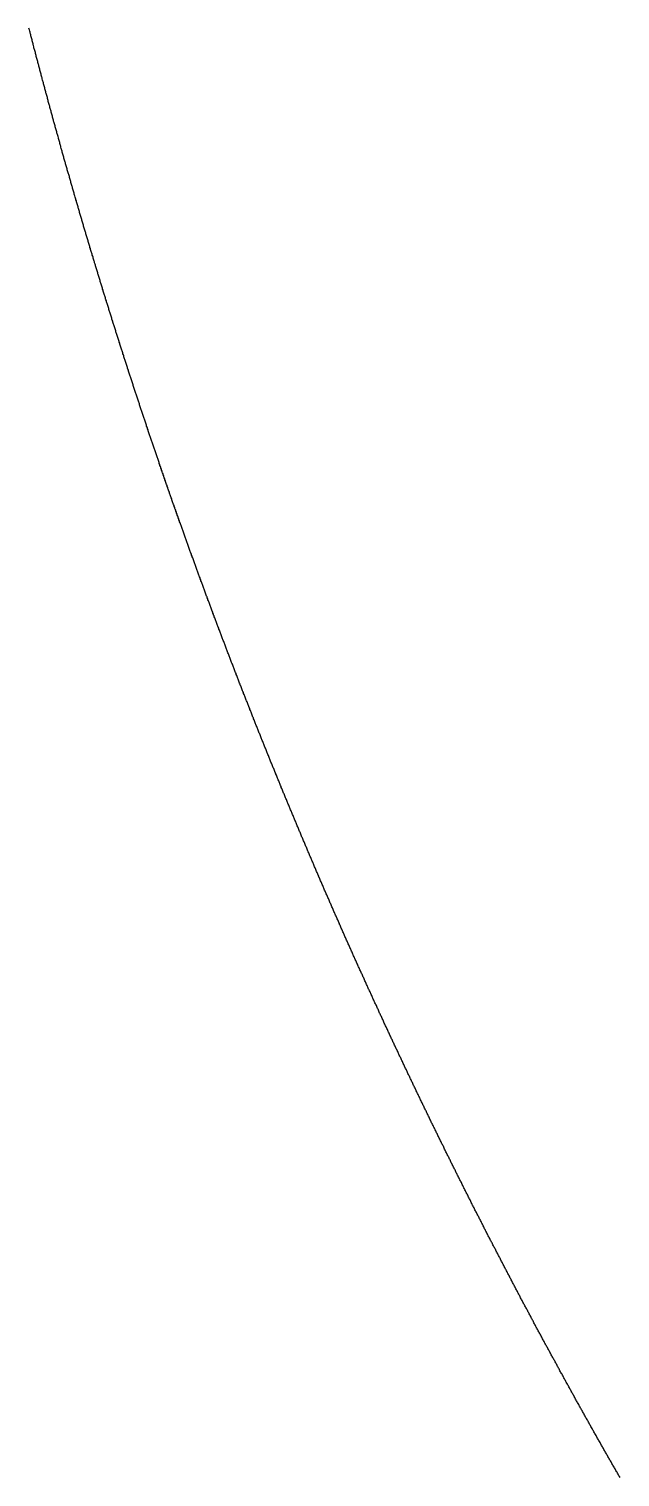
# Model space of a CAD drawing. Header units: metres. Extents: x -42.2 to 42, y -42.2 to 42.1.
# Drawn here: x -40.83 to -36.54, y -21.1 to -10.57 of the extents above; entities that cross this region are included whole.
import ezdxf

# ---------------------------------------------------------------- set-up
doc = ezdxf.new("R2010")
doc.units = ezdxf.units.M

msp = doc.modelspace()

# ---------------------------------------------------------------- linework, layer by layer
msp.add_lwpolyline([(-36.536, -21.101), (-36.54, -21.094), (-36.544, -21.088), (-36.547, -21.081), (-36.551, -21.075), (-36.555, -21.069), (-36.558, -21.062), (-36.562, -21.056), (-36.566, -21.05), (-36.569, -21.043), (-36.573, -21.037), (-36.577, -21.03), (-36.58, -21.024), (-36.584, -21.018), (-36.588, -21.011), (-36.591, -21.005), (-36.595, -20.998), (-36.599, -20.992), (-36.602, -20.986), (-36.606, -20.979), (-36.61, -20.973), (-36.613, -20.967), (-36.617, -20.96), (-36.621, -20.954), (-36.624, -20.947), (-36.628, -20.941), (-36.632, -20.935), (-36.635, -20.928), (-36.639, -20.922), (-36.642, -20.915), (-36.646, -20.909), (-36.65, -20.903), (-36.653, -20.896), (-36.657, -20.89), (-36.661, -20.883), (-36.664, -20.877), (-36.668, -20.871), (-36.672, -20.864), (-36.675, -20.858), (-36.679, -20.851), (-36.682, -20.845), (-36.686, -20.839), (-36.69, -20.832), (-36.693, -20.826), (-36.697, -20.819), (-36.701, -20.813), (-36.704, -20.807), (-36.708, -20.8), (-36.711, -20.794), (-36.715, -20.787), (-36.719, -20.781), (-36.722, -20.775), (-36.726, -20.768), (-36.729, -20.762), (-36.733, -20.755), (-36.737, -20.749), (-36.74, -20.743), (-36.744, -20.736), (-36.748, -20.73), (-36.751, -20.723), (-36.755, -20.717), (-36.758, -20.71), (-36.762, -20.704), (-36.766, -20.698), (-36.769, -20.691), (-36.773, -20.685), (-36.776, -20.678), (-36.78, -20.672), (-36.784, -20.666), (-36.787, -20.659), (-36.791, -20.653), (-36.794, -20.646), (-36.798, -20.64), (-36.802, -20.633), (-36.805, -20.627), (-36.809, -20.621), (-36.812, -20.614), (-36.816, -20.608), (-36.819, -20.601), (-36.823, -20.595), (-36.827, -20.588), (-36.83, -20.582), (-36.834, -20.576), (-36.837, -20.569), (-36.841, -20.563), (-36.845, -20.556), (-36.848, -20.55), (-36.852, -20.543), (-36.855, -20.537), (-36.859, -20.531), (-36.862, -20.524), (-36.866, -20.518), (-36.87, -20.511), (-36.873, -20.505), (-36.877, -20.498), (-36.88, -20.492), (-36.884, -20.486), (-36.887, -20.479), (-36.891, -20.473), (-36.895, -20.466), (-36.898, -20.46), (-36.902, -20.453), (-36.905, -20.447), (-36.909, -20.44), (-36.912, -20.434), (-36.916, -20.428), (-36.919, -20.421), (-36.923, -20.415), (-36.927, -20.408), (-36.93, -20.402), (-36.934, -20.395), (-36.937, -20.389), (-36.941, -20.382), (-36.944, -20.376), (-36.948, -20.37), (-36.951, -20.363), (-36.955, -20.357), (-36.958, -20.35), (-36.962, -20.344), (-36.966, -20.337), (-36.969, -20.331), (-36.973, -20.324), (-36.976, -20.318), (-36.98, -20.311), (-36.983, -20.305), (-36.987, -20.299), (-36.99, -20.292), (-36.994, -20.286), (-36.997, -20.279), (-37.001, -20.273), (-37.004, -20.266), (-37.008, -20.26), (-37.011, -20.253), (-37.015, -20.247), (-37.018, -20.24), (-37.022, -20.234), (-37.026, -20.228), (-37.029, -20.221), (-37.033, -20.215), (-37.036, -20.208), (-37.04, -20.202), (-37.043, -20.195), (-37.047, -20.189), (-37.05, -20.182), (-37.054, -20.176), (-37.057, -20.169), (-37.061, -20.163), (-37.064, -20.156), (-37.068, -20.15), (-37.071, -20.143), (-37.075, -20.137), (-37.078, -20.131), (-37.082, -20.124), (-37.085, -20.118), (-37.089, -20.111), (-37.092, -20.105), (-37.096, -20.098), (-37.099, -20.092), (-37.103, -20.085), (-37.106, -20.079), (-37.11, -20.072), (-37.113, -20.066), (-37.117, -20.059), (-37.12, -20.053), (-37.124, -20.046), (-37.127, -20.04), (-37.131, -20.033), (-37.134, -20.027), (-37.138, -20.02), (-37.141, -20.014), (-37.145, -20.007), (-37.148, -20.001), (-37.152, -19.994), (-37.155, -19.988), (-37.158, -19.982), (-37.162, -19.975), (-37.165, -19.969), (-37.169, -19.962), (-37.172, -19.956), (-37.176, -19.949), (-37.179, -19.943), (-37.183, -19.936), (-37.186, -19.93), (-37.19, -19.923), (-37.193, -19.917), (-37.197, -19.91), (-37.2, -19.904), (-37.204, -19.897), (-37.207, -19.891), (-37.21, -19.884), (-37.214, -19.878), (-37.217, -19.871), (-37.221, -19.865), (-37.224, -19.858), (-37.228, -19.852), (-37.231, -19.845), (-37.235, -19.839), (-37.238, -19.832), (-37.242, -19.826), (-37.245, -19.819), (-37.248, -19.813), (-37.252, -19.806), (-37.255, -19.8), (-37.259, -19.793), (-37.262, -19.787), (-37.266, -19.78), (-37.269, -19.774), (-37.273, -19.767), (-37.276, -19.761), (-37.279, -19.754), (-37.283, -19.748), (-37.286, -19.741), (-37.29, -19.735), (-37.293, -19.728), (-37.297, -19.722), (-37.3, -19.715), (-37.304, -19.709), (-37.307, -19.702), (-37.31, -19.696), (-37.314, -19.689), (-37.317, -19.683), (-37.321, -19.676), (-37.324, -19.67), (-37.327, -19.663), (-37.331, -19.656), (-37.334, -19.65), (-37.338, -19.643), (-37.341, -19.637), (-37.345, -19.63), (-37.348, -19.624), (-37.351, -19.617), (-37.355, -19.611), (-37.358, -19.604), (-37.362, -19.598), (-37.365, -19.591), (-37.368, -19.585), (-37.372, -19.578), (-37.375, -19.572), (-37.379, -19.565), (-37.382, -19.559), (-37.385, -19.552), (-37.389, -19.546), (-37.392, -19.539), (-37.396, -19.533), (-37.399, -19.526), (-37.402, -19.52), (-37.406, -19.513), (-37.409, -19.506), (-37.413, -19.5), (-37.416, -19.493), (-37.419, -19.487), (-37.423, -19.48), (-37.426, -19.474), (-37.43, -19.467), (-37.433, -19.461), (-37.436, -19.454), (-37.44, -19.448), (-37.443, -19.441), (-37.447, -19.435), (-37.45, -19.428), (-37.453, -19.422), (-37.457, -19.415), (-37.46, -19.408), (-37.463, -19.402), (-37.467, -19.395), (-37.47, -19.389), (-37.474, -19.382), (-37.477, -19.376), (-37.48, -19.369), (-37.484, -19.363), (-37.487, -19.356), (-37.49, -19.35), (-37.494, -19.343), (-37.497, -19.337), (-37.5, -19.33), (-37.504, -19.323), (-37.507, -19.317), (-37.511, -19.31), (-37.514, -19.304), (-37.517, -19.297), (-37.521, -19.291), (-37.524, -19.284), (-37.527, -19.278), (-37.531, -19.271), (-37.534, -19.264), (-37.537, -19.258), (-37.541, -19.251), (-37.544, -19.245), (-37.547, -19.238), (-37.551, -19.232), (-37.554, -19.225), (-37.558, -19.219), (-37.561, -19.212), (-37.564, -19.206), (-37.568, -19.199), (-37.571, -19.192), (-37.574, -19.186), (-37.578, -19.179), (-37.581, -19.173), (-37.584, -19.166), (-37.588, -19.16), (-37.591, -19.153), (-37.594, -19.146), (-37.598, -19.14), (-37.601, -19.133), (-37.604, -19.127), (-37.608, -19.12), (-37.611, -19.114), (-37.614, -19.107), (-37.618, -19.101), (-37.621, -19.094), (-37.624, -19.087), (-37.627, -19.081), (-37.631, -19.074), (-37.634, -19.068), (-37.637, -19.061), (-37.641, -19.055), (-37.644, -19.048), (-37.647, -19.041), (-37.651, -19.035), (-37.654, -19.028), (-37.657, -19.022), (-37.661, -19.015), (-37.664, -19.009), (-37.667, -19.002), (-37.671, -18.995), (-37.674, -18.989), (-37.677, -18.982), (-37.68, -18.976), (-37.684, -18.969), (-37.687, -18.963), (-37.69, -18.956), (-37.694, -18.949), (-37.697, -18.943), (-37.7, -18.936), (-37.704, -18.93), (-37.707, -18.923), (-37.71, -18.916), (-37.713, -18.91), (-37.717, -18.903), (-37.72, -18.897), (-37.723, -18.89), (-37.727, -18.884), (-37.73, -18.877), (-37.733, -18.87), (-37.736, -18.864), (-37.74, -18.857), (-37.743, -18.851), (-37.746, -18.844), (-37.75, -18.837), (-37.753, -18.831), (-37.756, -18.824), (-37.759, -18.818), (-37.763, -18.811), (-37.766, -18.804), (-37.769, -18.798), (-37.772, -18.791), (-37.776, -18.785), (-37.779, -18.778), (-37.782, -18.772), (-37.786, -18.765), (-37.789, -18.758), (-37.792, -18.752), (-37.795, -18.745), (-37.799, -18.739), (-37.802, -18.732), (-37.805, -18.725), (-37.808, -18.719), (-37.812, -18.712), (-37.815, -18.706), (-37.818, -18.699), (-37.821, -18.692), (-37.825, -18.686), (-37.828, -18.679), (-37.831, -18.673), (-37.834, -18.666), (-37.838, -18.659), (-37.841, -18.653), (-37.844, -18.646), (-37.847, -18.64), (-37.851, -18.633), (-37.854, -18.626), (-37.857, -18.62), (-37.86, -18.613), (-37.864, -18.606), (-37.867, -18.6), (-37.87, -18.593), (-37.873, -18.587), (-37.876, -18.58), (-37.88, -18.573), (-37.883, -18.567), (-37.886, -18.56), (-37.889, -18.554), (-37.893, -18.547), (-37.896, -18.54), (-37.899, -18.534), (-37.902, -18.527), (-37.906, -18.521), (-37.909, -18.514), (-37.912, -18.507), (-37.915, -18.501), (-37.918, -18.494), (-37.922, -18.487), (-37.925, -18.481), (-37.928, -18.474), (-37.931, -18.468), (-37.934, -18.461), (-37.938, -18.454), (-37.941, -18.448), (-37.944, -18.441), (-37.947, -18.434), (-37.951, -18.428), (-37.954, -18.421), (-37.957, -18.415), (-37.96, -18.408), (-37.963, -18.401), (-37.967, -18.395), (-37.97, -18.388), (-37.973, -18.381), (-37.976, -18.375), (-37.979, -18.368), (-37.983, -18.362), (-37.986, -18.355), (-37.989, -18.348), (-37.992, -18.342), (-37.995, -18.335), (-37.998, -18.328), (-38.002, -18.322), (-38.005, -18.315), (-38.008, -18.309), (-38.011, -18.302), (-38.014, -18.295), (-38.018, -18.289), (-38.021, -18.282), (-38.024, -18.275), (-38.027, -18.269), (-38.03, -18.262), (-38.033, -18.255), (-38.037, -18.249), (-38.04, -18.242), (-38.043, -18.236), (-38.046, -18.229), (-38.049, -18.222), (-38.053, -18.216), (-38.056, -18.209), (-38.059, -18.202), (-38.062, -18.196), (-38.065, -18.189), (-38.068, -18.182), (-38.071, -18.176), (-38.075, -18.169), (-38.078, -18.162), (-38.081, -18.156), (-38.084, -18.149), (-38.087, -18.143), (-38.09, -18.136), (-38.094, -18.129), (-38.097, -18.123), (-38.1, -18.116), (-38.103, -18.109), (-38.106, -18.103), (-38.109, -18.096), (-38.112, -18.089), (-38.116, -18.083), (-38.119, -18.076), (-38.122, -18.069), (-38.125, -18.063), (-38.128, -18.056), (-38.131, -18.049), (-38.134, -18.043), (-38.138, -18.036), (-38.141, -18.029), (-38.144, -18.023), (-38.147, -18.016), (-38.15, -18.009), (-38.153, -18.003), (-38.156, -17.996), (-38.16, -17.989), (-38.163, -17.983), (-38.166, -17.976), (-38.169, -17.969), (-38.172, -17.963), (-38.175, -17.956), (-38.178, -17.95), (-38.181, -17.943), (-38.185, -17.936), (-38.188, -17.93), (-38.191, -17.923), (-38.194, -17.916), (-38.197, -17.91), (-38.2, -17.903), (-38.203, -17.896), (-38.206, -17.89), (-38.209, -17.883), (-38.213, -17.876), (-38.216, -17.87), (-38.219, -17.863), (-38.222, -17.856), (-38.225, -17.849), (-38.228, -17.843), (-38.231, -17.836), (-38.234, -17.829), (-38.237, -17.823), (-38.241, -17.816), (-38.244, -17.809), (-38.247, -17.803), (-38.25, -17.796), (-38.253, -17.789), (-38.256, -17.783), (-38.259, -17.776), (-38.262, -17.769), (-38.265, -17.763), (-38.268, -17.756), (-38.271, -17.749), (-38.275, -17.743), (-38.278, -17.736), (-38.281, -17.729), (-38.284, -17.723), (-38.29, -17.709), (-38.293, -17.703), (-38.296, -17.696), (-38.299, -17.689), (-38.302, -17.683), (-38.305, -17.676), (-38.308, -17.669), (-38.312, -17.662), (-38.315, -17.656), (-38.318, -17.649), (-38.321, -17.642), (-38.324, -17.636), (-38.327, -17.629), (-38.33, -17.622), (-38.333, -17.616), (-38.336, -17.609), (-38.339, -17.602), (-38.342, -17.596), (-38.345, -17.589), (-38.348, -17.582), (-38.351, -17.575), (-38.354, -17.569), (-38.358, -17.562), (-38.361, -17.555), (-38.364, -17.549), (-38.367, -17.542), (-38.37, -17.535), (-38.373, -17.529), (-38.376, -17.522), (-38.379, -17.515), (-38.382, -17.508), (-38.385, -17.502), (-38.388, -17.495), (-38.391, -17.488), (-38.394, -17.482), (-38.397, -17.475), (-38.4, -17.468), (-38.403, -17.462), (-38.406, -17.455), (-38.409, -17.448), (-38.412, -17.441), (-38.415, -17.435), (-38.418, -17.428), (-38.421, -17.421), (-38.424, -17.415), (-38.427, -17.408), (-38.431, -17.401), (-38.434, -17.394), (-38.437, -17.388), (-38.44, -17.381), (-38.443, -17.374), (-38.446, -17.368), (-38.449, -17.361), (-38.452, -17.354), (-38.455, -17.347), (-38.458, -17.341), (-38.461, -17.334), (-38.464, -17.327), (-38.467, -17.321), (-38.47, -17.314), (-38.473, -17.307), (-38.476, -17.3), (-38.479, -17.294), (-38.482, -17.287), (-38.485, -17.28), (-38.488, -17.274), (-38.491, -17.267), (-38.494, -17.26), (-38.497, -17.253), (-38.5, -17.247), (-38.503, -17.24), (-38.506, -17.233), (-38.509, -17.226), (-38.512, -17.22), (-38.515, -17.213), (-38.518, -17.206), (-38.521, -17.2), (-38.524, -17.193), (-38.527, -17.186), (-38.53, -17.179), (-38.533, -17.173), (-38.536, -17.166), (-38.539, -17.159), (-38.542, -17.152), (-38.545, -17.146), (-38.548, -17.139), (-38.551, -17.132), (-38.554, -17.126), (-38.557, -17.119), (-38.56, -17.112), (-38.563, -17.105), (-38.566, -17.099), (-38.569, -17.092), (-38.572, -17.085), (-38.575, -17.078), (-38.577, -17.072), (-38.58, -17.065), (-38.583, -17.058), (-38.586, -17.051), (-38.589, -17.045), (-38.592, -17.038), (-38.595, -17.031), (-38.598, -17.024), (-38.601, -17.018), (-38.604, -17.011), (-38.607, -17.004), (-38.61, -16.998), (-38.613, -16.991), (-38.616, -16.984), (-38.619, -16.977), (-38.622, -16.971), (-38.625, -16.964), (-38.628, -16.957), (-38.631, -16.95), (-38.634, -16.944), (-38.637, -16.937), (-38.64, -16.93), (-38.643, -16.923), (-38.646, -16.917), (-38.648, -16.91), (-38.651, -16.903), (-38.654, -16.896), (-38.657, -16.89), (-38.66, -16.883), (-38.663, -16.876), (-38.666, -16.869), (-38.669, -16.863), (-38.672, -16.856), (-38.675, -16.849), (-38.678, -16.842), (-38.681, -16.836), (-38.684, -16.829), (-38.687, -16.822), (-38.69, -16.815), (-38.692, -16.809), (-38.695, -16.802), (-38.698, -16.795), (-38.701, -16.788), (-38.704, -16.782), (-38.707, -16.775), (-38.71, -16.768), (-38.713, -16.761), (-38.716, -16.754), (-38.719, -16.748), (-38.722, -16.741), (-38.725, -16.734), (-38.727, -16.727), (-38.73, -16.721), (-38.733, -16.714), (-38.736, -16.707), (-38.739, -16.7), (-38.742, -16.694), (-38.745, -16.687), (-38.748, -16.68), (-38.751, -16.673), (-38.754, -16.667), (-38.757, -16.66), (-38.759, -16.653), (-38.762, -16.646), (-38.765, -16.639), (-38.768, -16.633), (-38.771, -16.626), (-38.774, -16.619), (-38.777, -16.612), (-38.78, -16.606), (-38.783, -16.599), (-38.785, -16.592), (-38.788, -16.585), (-38.791, -16.579), (-38.794, -16.572), (-38.797, -16.565), (-38.8, -16.558), (-38.803, -16.551), (-38.806, -16.545), (-38.809, -16.538), (-38.811, -16.531), (-38.814, -16.524), (-38.817, -16.518), (-38.82, -16.511), (-38.823, -16.504), (-38.826, -16.497), (-38.829, -16.49), (-38.831, -16.484), (-38.834, -16.477), (-38.837, -16.47), (-38.84, -16.463), (-38.843, -16.457), (-38.846, -16.45), (-38.849, -16.443), (-38.852, -16.436), (-38.854, -16.429), (-38.857, -16.423), (-38.86, -16.416), (-38.863, -16.409), (-38.866, -16.402), (-38.869, -16.395), (-38.872, -16.389), (-38.874, -16.382), (-38.877, -16.375), (-38.88, -16.368), (-38.883, -16.362), (-38.886, -16.355), (-38.889, -16.348), (-38.891, -16.341), (-38.894, -16.334), (-38.897, -16.328), (-38.9, -16.321), (-38.903, -16.314), (-38.906, -16.307), (-38.909, -16.3), (-38.911, -16.294), (-38.914, -16.287), (-38.917, -16.28), (-38.92, -16.273), (-38.923, -16.266), (-38.925, -16.26), (-38.928, -16.253), (-38.931, -16.246), (-38.934, -16.239), (-38.937, -16.232), (-38.94, -16.226), (-38.942, -16.219), (-38.945, -16.212), (-38.948, -16.205), (-38.951, -16.198), (-38.954, -16.192), (-38.957, -16.185), (-38.959, -16.178), (-38.962, -16.171), (-38.965, -16.164), (-38.968, -16.158), (-38.971, -16.151), (-38.973, -16.144), (-38.976, -16.137), (-38.979, -16.13), (-38.982, -16.124), (-38.985, -16.117), (-38.987, -16.11), (-38.99, -16.103), (-38.993, -16.096), (-38.996, -16.09), (-38.999, -16.083), (-39.001, -16.076), (-39.004, -16.069), (-39.007, -16.062), (-39.01, -16.055), (-39.013, -16.049), (-39.015, -16.042), (-39.018, -16.035), (-39.021, -16.028), (-39.024, -16.021), (-39.027, -16.015), (-39.029, -16.008), (-39.032, -16.001), (-39.035, -15.994), (-39.038, -15.987), (-39.04, -15.981), (-39.043, -15.974), (-39.046, -15.967), (-39.049, -15.96), (-39.052, -15.953), (-39.054, -15.946), (-39.057, -15.94), (-39.06, -15.933), (-39.063, -15.926), (-39.065, -15.919), (-39.068, -15.912), (-39.071, -15.906), (-39.074, -15.899), (-39.077, -15.892), (-39.079, -15.885), (-39.082, -15.878), (-39.085, -15.871), (-39.088, -15.865), (-39.09, -15.858), (-39.093, -15.851), (-39.096, -15.844), (-39.099, -15.837), (-39.101, -15.83), (-39.104, -15.824), (-39.107, -15.817), (-39.11, -15.81), (-39.112, -15.803), (-39.115, -15.796), (-39.118, -15.789), (-39.121, -15.783), (-39.123, -15.776), (-39.126, -15.769), (-39.129, -15.762), (-39.132, -15.755), (-39.134, -15.748), (-39.137, -15.742), (-39.14, -15.735), (-39.143, -15.728), (-39.145, -15.721), (-39.148, -15.714), (-39.151, -15.707), (-39.153, -15.701), (-39.156, -15.694), (-39.159, -15.687), (-39.162, -15.68), (-39.164, -15.673), (-39.167, -15.666), (-39.17, -15.66), (-39.173, -15.653), (-39.175, -15.646), (-39.178, -15.639), (-39.181, -15.632), (-39.183, -15.625), (-39.186, -15.619), (-39.189, -15.612), (-39.192, -15.605), (-39.194, -15.598), (-39.197, -15.591), (-39.2, -15.584), (-39.202, -15.577), (-39.205, -15.571), (-39.208, -15.564), (-39.211, -15.557), (-39.213, -15.55), (-39.216, -15.543), (-39.219, -15.536), (-39.221, -15.53), (-39.224, -15.523), (-39.227, -15.516), (-39.229, -15.509), (-39.232, -15.502), (-39.235, -15.495), (-39.238, -15.488), (-39.24, -15.482), (-39.243, -15.475), (-39.246, -15.468), (-39.248, -15.461), (-39.251, -15.454), (-39.254, -15.447), (-39.256, -15.44), (-39.259, -15.434), (-39.262, -15.427), (-39.264, -15.42), (-39.267, -15.413), (-39.27, -15.406), (-39.273, -15.399), (-39.275, -15.392), (-39.278, -15.386), (-39.281, -15.379), (-39.283, -15.372), (-39.286, -15.365), (-39.289, -15.358), (-39.291, -15.351), (-39.294, -15.344), (-39.297, -15.338), (-39.299, -15.331), (-39.302, -15.324), (-39.305, -15.317), (-39.307, -15.31), (-39.31, -15.303), (-39.313, -15.296), (-39.315, -15.29), (-39.318, -15.283), (-39.321, -15.276), (-39.323, -15.269), (-39.326, -15.262), (-39.328, -15.255), (-39.331, -15.248), (-39.334, -15.241), (-39.336, -15.235), (-39.339, -15.228), (-39.342, -15.221), (-39.344, -15.214), (-39.347, -15.207), (-39.35, -15.2), (-39.352, -15.193), (-39.355, -15.187), (-39.358, -15.18), (-39.36, -15.173), (-39.363, -15.166), (-39.366, -15.159), (-39.368, -15.152), (-39.371, -15.145), (-39.373, -15.138), (-39.376, -15.132), (-39.379, -15.125), (-39.381, -15.118), (-39.384, -15.111), (-39.387, -15.104), (-39.389, -15.097), (-39.392, -15.09), (-39.394, -15.083), (-39.397, -15.077), (-39.4, -15.07), (-39.402, -15.063), (-39.405, -15.056), (-39.408, -15.049), (-39.41, -15.042), (-39.413, -15.035), (-39.415, -15.028), (-39.418, -15.021), (-39.421, -15.015), (-39.423, -15.008), (-39.426, -15.001), (-39.428, -14.994), (-39.431, -14.987), (-39.434, -14.98), (-39.436, -14.973), (-39.439, -14.966), (-39.441, -14.96), (-39.444, -14.953), (-39.447, -14.946), (-39.449, -14.939), (-39.452, -14.932), (-39.454, -14.925), (-39.457, -14.918), (-39.46, -14.911), (-39.462, -14.904), (-39.465, -14.898), (-39.467, -14.891), (-39.47, -14.884), (-39.473, -14.877), (-39.475, -14.87), (-39.478, -14.863), (-39.48, -14.856), (-39.483, -14.849), (-39.486, -14.842), (-39.488, -14.835), (-39.491, -14.829), (-39.493, -14.822), (-39.496, -14.815), (-39.498, -14.808), (-39.501, -14.801), (-39.504, -14.794), (-39.506, -14.787), (-39.509, -14.78), (-39.511, -14.773), (-39.514, -14.767), (-39.516, -14.76), (-39.519, -14.753), (-39.522, -14.746), (-39.524, -14.739), (-39.527, -14.732), (-39.529, -14.725), (-39.532, -14.718), (-39.534, -14.711), (-39.537, -14.704), (-39.539, -14.697), (-39.542, -14.691), (-39.545, -14.684), (-39.547, -14.677), (-39.55, -14.67), (-39.552, -14.663), (-39.555, -14.656), (-39.557, -14.649), (-39.56, -14.642), (-39.562, -14.635), (-39.565, -14.628), (-39.568, -14.622), (-39.57, -14.615), (-39.573, -14.608), (-39.575, -14.601), (-39.578, -14.594), (-39.58, -14.587), (-39.583, -14.58), (-39.585, -14.573), (-39.588, -14.566), (-39.59, -14.559), (-39.593, -14.552), (-39.595, -14.545), (-39.598, -14.539), (-39.6, -14.532), (-39.603, -14.525), (-39.606, -14.518), (-39.608, -14.511), (-39.611, -14.504), (-39.613, -14.497), (-39.616, -14.49), (-39.618, -14.483), (-39.621, -14.476), (-39.623, -14.469), (-39.626, -14.462), (-39.628, -14.456), (-39.631, -14.449), (-39.633, -14.442), (-39.636, -14.435), (-39.638, -14.428), (-39.641, -14.421), (-39.643, -14.414), (-39.646, -14.407), (-39.648, -14.4), (-39.651, -14.393), (-39.653, -14.386), (-39.656, -14.379), (-39.658, -14.373), (-39.661, -14.366), (-39.663, -14.359), (-39.666, -14.352), (-39.668, -14.345), (-39.671, -14.338), (-39.673, -14.331), (-39.676, -14.324), (-39.678, -14.317), (-39.681, -14.31), (-39.683, -14.303), (-39.686, -14.296), (-39.688, -14.289), (-39.691, -14.282), (-39.693, -14.276), (-39.696, -14.269), (-39.698, -14.262), (-39.701, -14.255), (-39.703, -14.248), (-39.706, -14.241), (-39.708, -14.234), (-39.711, -14.227), (-39.713, -14.22), (-39.715, -14.213), (-39.718, -14.206), (-39.72, -14.199), (-39.723, -14.192), (-39.725, -14.185), (-39.728, -14.178), (-39.73, -14.172), (-39.733, -14.165), (-39.735, -14.158), (-39.738, -14.151), (-39.74, -14.144), (-39.743, -14.137), (-39.745, -14.13), (-39.748, -14.123), (-39.75, -14.116), (-39.752, -14.109), (-39.755, -14.102), (-39.757, -14.095), (-39.76, -14.088), (-39.762, -14.081), (-39.765, -14.074), (-39.767, -14.067), (-39.77, -14.06), (-39.772, -14.054), (-39.774, -14.047), (-39.777, -14.04), (-39.779, -14.033), (-39.782, -14.026), (-39.784, -14.019), (-39.787, -14.012), (-39.789, -14.005), (-39.792, -13.998), (-39.794, -13.991), (-39.796, -13.984), (-39.799, -13.977), (-39.801, -13.97), (-39.804, -13.963), (-39.806, -13.956), (-39.809, -13.949), (-39.811, -13.942), (-39.813, -13.935), (-39.816, -13.928), (-39.818, -13.922), (-39.821, -13.915), (-39.823, -13.908), (-39.825, -13.901), (-39.828, -13.894), (-39.83, -13.887), (-39.833, -13.88), (-39.835, -13.873), (-39.838, -13.866), (-39.84, -13.859), (-39.842, -13.852), (-39.845, -13.845), (-39.847, -13.838), (-39.85, -13.831), (-39.852, -13.824), (-39.854, -13.817), (-39.857, -13.81), (-39.859, -13.803), (-39.862, -13.796), (-39.864, -13.789), (-39.866, -13.782), (-39.869, -13.775), (-39.871, -13.768), (-39.874, -13.761), (-39.876, -13.755), (-39.878, -13.748), (-39.881, -13.741), (-39.883, -13.734), (-39.886, -13.727), (-39.888, -13.72), (-39.89, -13.713), (-39.893, -13.706), (-39.895, -13.699), (-39.897, -13.692), (-39.9, -13.685), (-39.902, -13.678), (-39.905, -13.671), (-39.907, -13.664), (-39.909, -13.657), (-39.912, -13.65), (-39.914, -13.643), (-39.916, -13.636), (-39.919, -13.629), (-39.921, -13.622), (-39.924, -13.615), (-39.926, -13.608), (-39.928, -13.601), (-39.931, -13.594), (-39.933, -13.587), (-39.935, -13.58), (-39.938, -13.573), (-39.94, -13.566), (-39.942, -13.559), (-39.945, -13.552), (-39.947, -13.545), (-39.95, -13.538), (-39.952, -13.532), (-39.954, -13.525), (-39.957, -13.518), (-39.959, -13.511), (-39.961, -13.504), (-39.964, -13.497), (-39.966, -13.49), (-39.968, -13.483), (-39.971, -13.476), (-39.973, -13.469), (-39.975, -13.462), (-39.978, -13.455), (-39.98, -13.448), (-39.982, -13.441), (-39.985, -13.434), (-39.987, -13.427), (-39.989, -13.42), (-39.992, -13.413), (-39.994, -13.406), (-39.996, -13.399), (-39.999, -13.392), (-40.001, -13.385), (-40.003, -13.378), (-40.006, -13.371), (-40.008, -13.364), (-40.01, -13.357), (-40.013, -13.35), (-40.015, -13.343), (-40.017, -13.336), (-40.02, -13.329), (-40.022, -13.322), (-40.024, -13.315), (-40.027, -13.308), (-40.029, -13.301), (-40.031, -13.294), (-40.033, -13.287), (-40.036, -13.28), (-40.038, -13.273), (-40.04, -13.266), (-40.043, -13.259), (-40.045, -13.252), (-40.047, -13.245), (-40.05, -13.238), (-40.052, -13.231), (-40.054, -13.224), (-40.057, -13.217), (-40.059, -13.21), (-40.061, -13.203), (-40.063, -13.196), (-40.066, -13.189), (-40.068, -13.182), (-40.07, -13.175), (-40.073, -13.168), (-40.075, -13.161), (-40.077, -13.154), (-40.079, -13.147), (-40.082, -13.14), (-40.084, -13.133), (-40.086, -13.126), (-40.089, -13.119), (-40.091, -13.112), (-40.093, -13.105), (-40.095, -13.098), (-40.098, -13.091), (-40.1, -13.084), (-40.102, -13.077), (-40.104, -13.07), (-40.107, -13.063), (-40.109, -13.056), (-40.111, -13.049), (-40.114, -13.042), (-40.116, -13.035), (-40.118, -13.028), (-40.12, -13.021), (-40.123, -13.014), (-40.125, -13.007), (-40.127, -13), (-40.129, -12.993), (-40.132, -12.986), (-40.134, -12.979), (-40.136, -12.972), (-40.138, -12.965), (-40.141, -12.958), (-40.143, -12.951), (-40.145, -12.944), (-40.147, -12.937), (-40.15, -12.93), (-40.152, -12.923), (-40.154, -12.916), (-40.156, -12.909), (-40.159, -12.902), (-40.161, -12.895), (-40.163, -12.888), (-40.165, -12.881), (-40.168, -12.874), (-40.17, -12.867), (-40.172, -12.86), (-40.174, -12.853), (-40.177, -12.846), (-40.179, -12.839), (-40.181, -12.832), (-40.183, -12.825), (-40.185, -12.818), (-40.188, -12.811), (-40.19, -12.804), (-40.192, -12.797), (-40.194, -12.79), (-40.197, -12.783), (-40.199, -12.776), (-40.201, -12.769), (-40.203, -12.762), (-40.205, -12.755), (-40.208, -12.748), (-40.21, -12.741), (-40.212, -12.734), (-40.214, -12.727), (-40.217, -12.72), (-40.219, -12.713), (-40.221, -12.706), (-40.223, -12.699), (-40.225, -12.692), (-40.228, -12.685), (-40.23, -12.678), (-40.232, -12.67), (-40.234, -12.663), (-40.236, -12.656), (-40.239, -12.649), (-40.241, -12.642), (-40.243, -12.635), (-40.245, -12.628), (-40.247, -12.621), (-40.25, -12.614), (-40.252, -12.607), (-40.254, -12.6), (-40.256, -12.593), (-40.258, -12.586), (-40.261, -12.579), (-40.263, -12.572), (-40.265, -12.565), (-40.267, -12.558), (-40.269, -12.551), (-40.271, -12.544), (-40.274, -12.537), (-40.276, -12.53), (-40.278, -12.523), (-40.28, -12.516), (-40.282, -12.509), (-40.285, -12.502), (-40.287, -12.495), (-40.289, -12.488), (-40.291, -12.481), (-40.293, -12.474), (-40.295, -12.467), (-40.298, -12.46), (-40.3, -12.453), (-40.302, -12.446), (-40.304, -12.438), (-40.306, -12.431), (-40.308, -12.424), (-40.31, -12.417), (-40.313, -12.41), (-40.315, -12.403), (-40.317, -12.396), (-40.319, -12.389), (-40.321, -12.382), (-40.323, -12.375), (-40.326, -12.368), (-40.328, -12.361), (-40.33, -12.354), (-40.332, -12.347), (-40.334, -12.34), (-40.336, -12.333), (-40.338, -12.326), (-40.341, -12.319), (-40.343, -12.312), (-40.345, -12.305), (-40.347, -12.298), (-40.349, -12.291), (-40.351, -12.284), (-40.353, -12.277), (-40.356, -12.269), (-40.358, -12.262), (-40.36, -12.255), (-40.362, -12.248), (-40.364, -12.241), (-40.366, -12.234), (-40.368, -12.227), (-40.37, -12.22), (-40.373, -12.213), (-40.375, -12.206), (-40.377, -12.199), (-40.379, -12.192), (-40.381, -12.185), (-40.383, -12.178), (-40.385, -12.171), (-40.387, -12.164), (-40.39, -12.157), (-40.392, -12.15), (-40.394, -12.143), (-40.396, -12.136), (-40.398, -12.128), (-40.4, -12.121), (-40.402, -12.114), (-40.404, -12.107), (-40.406, -12.1), (-40.408, -12.093), (-40.411, -12.086), (-40.413, -12.079), (-40.415, -12.072), (-40.417, -12.065), (-40.419, -12.058), (-40.421, -12.051), (-40.423, -12.044), (-40.425, -12.037), (-40.427, -12.03), (-40.429, -12.023), (-40.432, -12.016), (-40.434, -12.009), (-40.436, -12.001), (-40.438, -11.994), (-40.44, -11.987), (-40.442, -11.98), (-40.444, -11.973), (-40.446, -11.966), (-40.448, -11.959), (-40.45, -11.952), (-40.452, -11.945), (-40.454, -11.938), (-40.456, -11.931), (-40.459, -11.924), (-40.461, -11.917), (-40.463, -11.91), (-40.465, -11.903), (-40.467, -11.896), (-40.469, -11.888), (-40.471, -11.881), (-40.473, -11.874), (-40.475, -11.867), (-40.477, -11.86), (-40.479, -11.853), (-40.481, -11.846), (-40.483, -11.839), (-40.485, -11.832), (-40.487, -11.825), (-40.489, -11.818), (-40.492, -11.811), (-40.494, -11.804), (-40.496, -11.797), (-40.498, -11.79), (-40.5, -11.782), (-40.502, -11.775), (-40.504, -11.768), (-40.506, -11.761), (-40.508, -11.754), (-40.51, -11.747), (-40.512, -11.74), (-40.514, -11.733), (-40.516, -11.726), (-40.518, -11.719), (-40.52, -11.712), (-40.522, -11.705), (-40.524, -11.698), (-40.526, -11.691), (-40.528, -11.683), (-40.53, -11.676), (-40.532, -11.669), (-40.534, -11.662), (-40.536, -11.655), (-40.538, -11.648), (-40.54, -11.641), (-40.542, -11.634), (-40.544, -11.627), (-40.547, -11.62), (-40.549, -11.613), (-40.551, -11.606), (-40.553, -11.598), (-40.555, -11.591), (-40.557, -11.584), (-40.559, -11.577), (-40.561, -11.57), (-40.563, -11.563), (-40.565, -11.556), (-40.567, -11.549), (-40.569, -11.542), (-40.571, -11.535), (-40.573, -11.528), (-40.575, -11.521), (-40.577, -11.514), (-40.579, -11.506), (-40.581, -11.499), (-40.583, -11.492), (-40.585, -11.485), (-40.587, -11.478), (-40.589, -11.471), (-40.591, -11.464), (-40.593, -11.457), (-40.595, -11.45), (-40.597, -11.443), (-40.599, -11.436), (-40.601, -11.428), (-40.603, -11.421), (-40.605, -11.414), (-40.607, -11.407), (-40.608, -11.4), (-40.61, -11.393), (-40.612, -11.386), (-40.614, -11.379), (-40.616, -11.372), (-40.618, -11.365), (-40.62, -11.358), (-40.622, -11.35), (-40.624, -11.343), (-40.626, -11.336), (-40.628, -11.329), (-40.63, -11.322), (-40.632, -11.315), (-40.634, -11.308), (-40.636, -11.301), (-40.638, -11.294), (-40.64, -11.287), (-40.642, -11.28), (-40.644, -11.272), (-40.646, -11.265), (-40.648, -11.258), (-40.65, -11.251), (-40.652, -11.244), (-40.654, -11.237), (-40.656, -11.23), (-40.658, -11.223), (-40.66, -11.216), (-40.662, -11.209), (-40.663, -11.201), (-40.665, -11.194), (-40.667, -11.187), (-40.669, -11.18), (-40.671, -11.173), (-40.673, -11.166), (-40.675, -11.159), (-40.677, -11.152), (-40.679, -11.145), (-40.681, -11.138), (-40.683, -11.13), (-40.685, -11.123), (-40.687, -11.116), (-40.689, -11.109), (-40.691, -11.102), (-40.693, -11.095), (-40.694, -11.088), (-40.696, -11.081), (-40.698, -11.074), (-40.7, -11.067), (-40.702, -11.059), (-40.704, -11.052), (-40.706, -11.045), (-40.708, -11.038), (-40.71, -11.031), (-40.712, -11.024), (-40.714, -11.017), (-40.716, -11.01), (-40.717, -11.003), (-40.719, -10.995), (-40.721, -10.988), (-40.723, -10.981), (-40.725, -10.974), (-40.727, -10.967), (-40.729, -10.96), (-40.731, -10.953), (-40.733, -10.946), (-40.735, -10.939), (-40.737, -10.931), (-40.738, -10.924), (-40.74, -10.917), (-40.742, -10.91), (-40.744, -10.903), (-40.746, -10.896), (-40.748, -10.889), (-40.75, -10.882), (-40.752, -10.875), (-40.754, -10.867), (-40.755, -10.86), (-40.757, -10.853), (-40.759, -10.846), (-40.761, -10.839), (-40.763, -10.832), (-40.765, -10.825), (-40.767, -10.818), (-40.769, -10.811), (-40.77, -10.803), (-40.772, -10.796), (-40.774, -10.789), (-40.776, -10.782), (-40.778, -10.775), (-40.78, -10.768), (-40.782, -10.761), (-40.784, -10.754), (-40.785, -10.746), (-40.787, -10.739), (-40.789, -10.732), (-40.791, -10.725), (-40.793, -10.718), (-40.795, -10.711), (-40.797, -10.704), (-40.798, -10.697), (-40.8, -10.689), (-40.802, -10.682), (-40.804, -10.675), (-40.806, -10.668), (-40.808, -10.661), (-40.81, -10.654), (-40.811, -10.647), (-40.813, -10.64), (-40.815, -10.632), (-40.817, -10.625), (-40.819, -10.618), (-40.821, -10.611), (-40.823, -10.604), (-40.824, -10.597), (-40.826, -10.59), (-40.828, -10.583), (-40.83, -10.575), (-40.832, -10.568), (-40.834, -10.561)])

doc.saveas('drawing.dxf')
